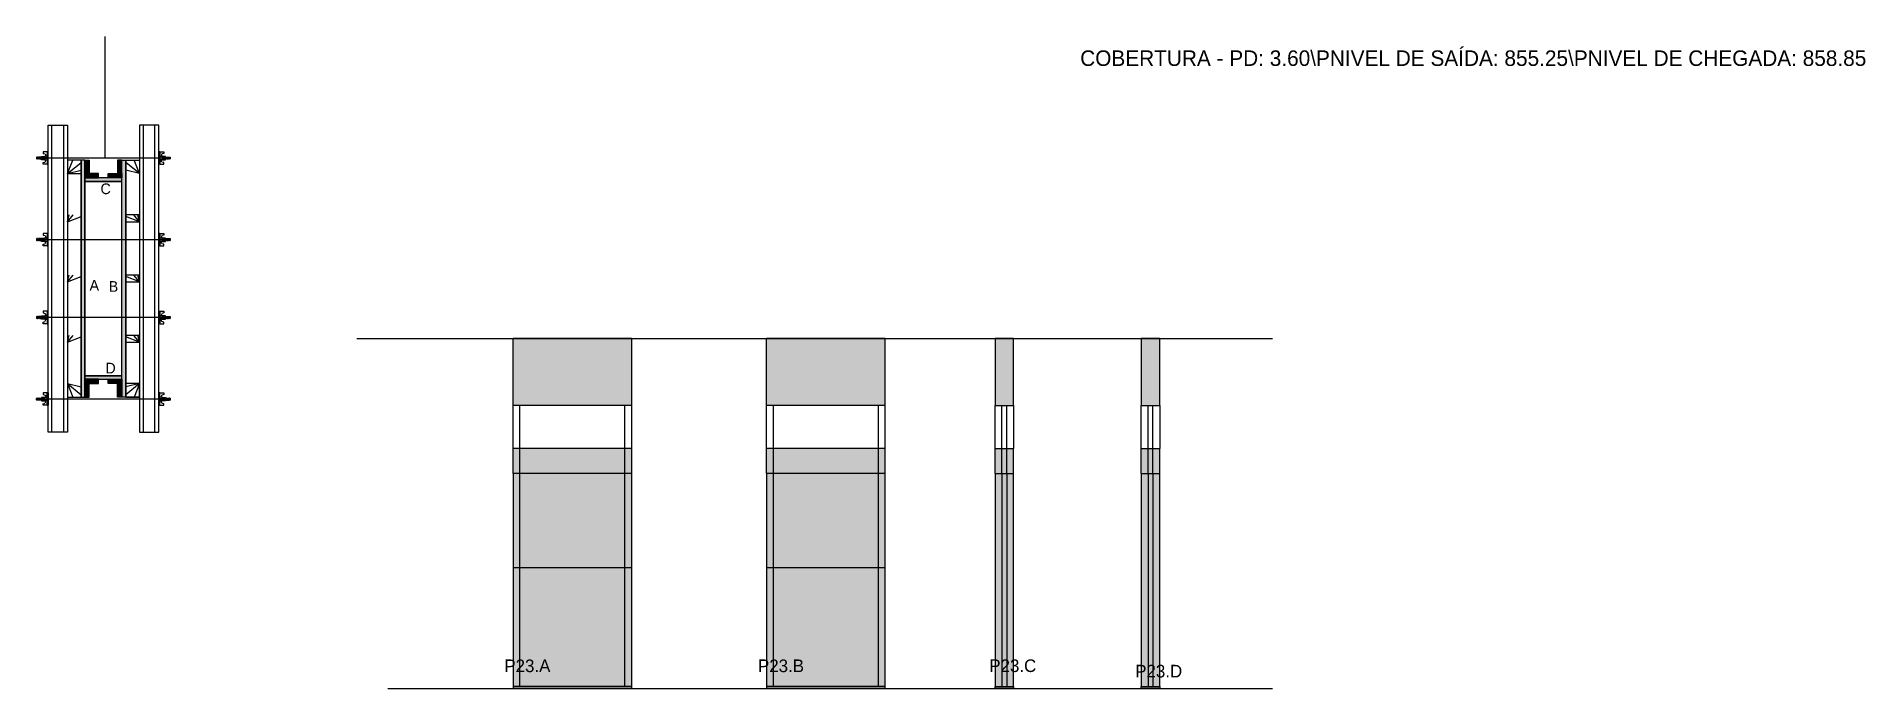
# Model space of a CAD drawing. Header units: metres. Extents: x 2922 to 4803, y 10097 to 10767.
import ezdxf

# ---------------------------------------------------------------- set-up
doc = ezdxf.new("R2010")
doc.units = ezdxf.units.M
for name, color, linetype in [('CHAPA', 7, 'Continuous'), ('COTA', 7, 'Continuous'), ('Hachura', 7, 'Continuous'), ('Madeira', 7, 'Continuous'), ('NOMENCLATURA', 7, 'Continuous'), ('Nível', 7, 'Continuous'), ('Painéis', 7, 'Continuous'), ('Perfil Metálico', 7, 'Continuous'), ('SARR_2.2x7', 7, 'Continuous'), ('SARRAFO', 7, 'Continuous'), ('Texto Seção', 7, 'Continuous'), ('TEXTO_GERAL', 7, 'Continuous')]:
    doc.layers.add(name, color=color, linetype=linetype)

msp = doc.modelspace()

# ---------------------------------------------------------------- hatches: boundary and pattern name
at = {"layer": 'COTA'}
h = msp.add_hatch(color=7, dxfattribs=at)
h.dxf.hatch_style = 1
h.paths.add_polyline_path([(3412, 10456.7), (3412, 10387.7), (3412, 10387.7), (3534, 10387.7), (3534, 10387.7), (3534, 10456.7), (3534, 10456.7), (3412, 10456.7), (3412, 10456.7)])
h = msp.add_hatch(color=7, dxfattribs=at)
h.dxf.hatch_style = 1
h.paths.add_polyline_path([(3672.8, 10456.7), (3672.8, 10387.7), (3672.8, 10387.7), (3794.8, 10387.7), (3794.8, 10387.7), (3794.8, 10456.7), (3794.8, 10456.7), (3672.8, 10456.7), (3672.8, 10456.7)])
h = msp.add_hatch(color=7, dxfattribs=at)
h.dxf.hatch_style = 1
h.paths.add_polyline_path([(3907.7, 10387.7), (3926.7, 10387.7), (3926.7, 10387.7), (3926.7, 10457.7), (3926.7, 10457.7), (3907.7, 10457.7), (3907.7, 10457.7), (3907.7, 10387.7)])
h = msp.add_hatch(color=7, dxfattribs=at)
h.dxf.hatch_style = 1
h.paths.add_polyline_path([(4077.1, 10387.7), (4077.1, 10456.7), (4077.1, 10456.7), (4058.1, 10456.7), (4058.1, 10456.7), (4058.1, 10387.7), (4058.1, 10387.7), (4077.1, 10387.7)])
at = {"layer": 'Hachura'}
h = msp.add_hatch(color=7, dxfattribs=at)
h.dxf.hatch_style = 1
h.paths.add_polyline_path([(2971.6, 10640.4), (2967.6, 10640.4), (2967.6, 10640.4), (2967.6, 10396.4), (2967.6, 10396.4), (2971.6, 10396.4), (2971.6, 10396.4), (2971.6, 10640.4)])
h = msp.add_hatch(color=7, dxfattribs=at)
h.dxf.hatch_style = 1
h.paths.add_polyline_path([(2971.6, 10640.4), (2967.6, 10640.4), (2967.6, 10640.4), (2967.6, 10396.4), (2967.6, 10396.4), (2971.6, 10396.4), (2971.6, 10396.4), (2971.6, 10640.4)])
h = msp.add_hatch(color=7, dxfattribs=at)
h.dxf.hatch_style = 1
h.paths.add_polyline_path([(2971.6, 10626.4), (2976, 10626.4), (2976, 10626.4), (2976, 10640.4), (2976, 10640.4), (2971.6, 10640.4), (2971.6, 10640.4), (2971.6, 10626.4)])
h = msp.add_hatch(color=7, dxfattribs=at)
h.dxf.hatch_style = 1
h.paths.add_polyline_path([(3009.6, 10626.4), (3005.2, 10626.4), (3005.2, 10626.4), (3005.2, 10640.4), (3005.2, 10640.4), (3009.6, 10640.4), (3009.6, 10640.4), (3009.6, 10626.4)])
h = msp.add_hatch(color=7, dxfattribs=at)
h.dxf.hatch_style = 1
h.paths.add_polyline_path([(3009.6, 10640.4), (3013.6, 10640.4), (3013.6, 10640.4), (3013.6, 10396.4), (3013.6, 10396.4), (3009.6, 10396.4), (3009.6, 10396.4), (3009.6, 10640.4)])
h = msp.add_hatch(color=7, dxfattribs=at)
h.dxf.hatch_style = 1
h.paths.add_polyline_path([(3009.6, 10640.4), (3013.6, 10640.4), (3013.6, 10640.4), (3013.6, 10396.4), (3013.6, 10396.4), (3009.6, 10396.4), (3009.6, 10396.4), (3009.6, 10640.4)])
h = msp.add_hatch(color=7, dxfattribs=at)
h.dxf.hatch_style = 1
h.paths.add_polyline_path([(2971.6, 10622), (2971.6, 10626.4), (2971.6, 10626.4), (2985.6, 10626.4), (2985.6, 10626.4), (2985.6, 10622), (2985.6, 10622), (2971.6, 10622)])
h = msp.add_hatch(color=7, dxfattribs=at)
h.dxf.hatch_style = 1
h.paths.add_polyline_path([(3009.6, 10618.4), (3009.6, 10622), (3009.6, 10622), (2971.6, 10622), (2971.6, 10622), (2971.6, 10618.4), (2971.6, 10618.4), (3009.6, 10618.4)])
h = msp.add_hatch(color=7, dxfattribs=at)
h.dxf.hatch_style = 1
h.paths.add_polyline_path([(3009.6, 10618.4), (3009.6, 10622), (3009.6, 10622), (2971.6, 10622), (2971.6, 10622), (2971.6, 10618.4), (2971.6, 10618.4), (3009.6, 10618.4)])
h = msp.add_hatch(color=7, dxfattribs=at)
h.dxf.hatch_style = 1
h.paths.add_polyline_path([(3009.6, 10622), (3009.6, 10626.4), (3009.6, 10626.4), (2995.6, 10626.4), (2995.6, 10626.4), (2995.6, 10622), (2995.6, 10622), (3009.6, 10622)])
h = msp.add_hatch(color=7, dxfattribs=at)
h.dxf.hatch_style = 1
h.paths.add_polyline_path([(3009.6, 10414.8), (3009.6, 10418.4), (3009.6, 10418.4), (2971.6, 10418.4), (2971.6, 10418.4), (2971.6, 10414.8), (2971.6, 10414.8), (3009.6, 10414.8)])
h = msp.add_hatch(color=7, dxfattribs=at)
h.dxf.hatch_style = 1
h.paths.add_polyline_path([(3009.6, 10414.8), (3009.6, 10418.4), (3009.6, 10418.4), (2971.6, 10418.4), (2971.6, 10418.4), (2971.6, 10414.8), (2971.6, 10414.8), (3009.6, 10414.8)])
h = msp.add_hatch(color=7, dxfattribs=at)
h.dxf.hatch_style = 1
h.paths.add_polyline_path([(2971.6, 10410.4), (2971.6, 10414.8), (2971.6, 10414.8), (2985.6, 10414.8), (2985.6, 10414.8), (2985.6, 10410.4), (2985.6, 10410.4), (2971.6, 10410.4)])
h = msp.add_hatch(color=7, dxfattribs=at)
h.dxf.hatch_style = 1
h.paths.add_polyline_path([(2971.6, 10410.4), (2976, 10410.4), (2976, 10410.4), (2976, 10396.4), (2976, 10396.4), (2971.6, 10396.4), (2971.6, 10396.4), (2971.6, 10410.4)])
h = msp.add_hatch(color=7, dxfattribs=at)
h.dxf.hatch_style = 1
h.paths.add_polyline_path([(3009.6, 10410.4), (3009.6, 10414.8), (3009.6, 10414.8), (2995.6, 10414.8), (2995.6, 10414.8), (2995.6, 10410.4), (2995.6, 10410.4), (3009.6, 10410.4)])
h = msp.add_hatch(color=7, dxfattribs=at)
h.dxf.hatch_style = 1
h.paths.add_polyline_path([(3009.6, 10410.4), (3005.2, 10410.4), (3005.2, 10410.4), (3005.2, 10396.4), (3005.2, 10396.4), (3009.6, 10396.4), (3009.6, 10396.4), (3009.6, 10410.4)])
h = msp.add_hatch(color=7, dxfattribs=at)
h.dxf.hatch_style = 1
h.paths.add_polyline_path([(3412, 10343.7), (3412, 10220.7), (3412, 10220.7), (3534, 10220.7), (3534, 10220.7), (3534, 10343.7), (3534, 10343.7), (3412, 10343.7)])
h = msp.add_hatch(color=7, dxfattribs=at)
h.dxf.hatch_style = 1
h.paths.add_polyline_path([(3672.8, 10343.7), (3672.8, 10220.7), (3672.8, 10220.7), (3794.8, 10220.7), (3794.8, 10220.7), (3794.8, 10343.7), (3794.8, 10343.7), (3672.8, 10343.7)])
h = msp.add_hatch(color=7, dxfattribs=at)
h.dxf.hatch_style = 1
h.paths.add_polyline_path([(3926.7, 10096.7), (3926.7, 10343.7), (3926.7, 10343.7), (3907.7, 10343.7), (3907.7, 10343.7), (3907.7, 10096.7), (3907.7, 10096.7), (3926.7, 10096.7)])
h = msp.add_hatch(color=7, dxfattribs=at)
h.dxf.hatch_style = 1
h.paths.add_polyline_path([(4077.1, 10343.7), (4058.1, 10343.7), (4058.1, 10343.7), (4058.1, 10096.7), (4058.1, 10096.7), (4077.1, 10096.7), (4077.1, 10096.7), (4077.1, 10343.7)])
h = msp.add_hatch(color=7, dxfattribs=at)
h.dxf.hatch_style = 1
h.paths.add_polyline_path([(3534, 10220.7), (3412, 10220.7), (3412, 10220.7), (3412, 10096.7), (3412, 10096.7), (3534, 10096.7), (3534, 10096.7), (3534, 10220.7)])
h = msp.add_hatch(color=7, dxfattribs=at)
h.dxf.hatch_style = 1
h.paths.add_polyline_path([(3794.8, 10220.7), (3672.8, 10220.7), (3672.8, 10220.7), (3672.8, 10096.7), (3672.8, 10096.7), (3794.8, 10096.7), (3794.8, 10096.7), (3794.8, 10220.7)])

# ---------------------------------------------------------------- linework, layer by layer
at = {"layer": 'CHAPA', "color": 7, "lineweight": 25}
for points in [[(2971.6, 10640.4), (2967.6, 10640.4), (2967.6, 10396.4), (2971.6, 10396.4)], [(2971.6, 10640.4), (2967.6, 10640.4), (2967.6, 10396.4), (2971.6, 10396.4)], [(3009.6, 10640.4), (3013.6, 10640.4), (3013.6, 10396.4), (3009.6, 10396.4)], [(3009.6, 10640.4), (3013.6, 10640.4), (3013.6, 10396.4), (3009.6, 10396.4)], [(3009.6, 10618.4), (3009.6, 10622), (2971.6, 10622), (2971.6, 10618.4)], [(3009.6, 10618.4), (3009.6, 10622), (2971.6, 10622), (2971.6, 10618.4)], [(3009.6, 10414.8), (3009.6, 10418.4), (2971.6, 10418.4), (2971.6, 10414.8)], [(3009.6, 10414.8), (3009.6, 10418.4), (2971.6, 10418.4), (2971.6, 10414.8)]]:
    msp.add_lwpolyline(points, close=True, dxfattribs=at)
at = {"layer": 'COTA', "color": 7, "lineweight": 25}
for p, q in [((3534, 10456.7), (3412, 10456.7)), ((3412, 10387.7), (3412, 10456.7)), ((3534, 10387.7), (3534, 10456.7)), ((3794.8, 10456.7), (3672.8, 10456.7)), ((3794.8, 10456.7), (3672.8, 10456.7)), ((3672.8, 10387.7), (3672.8, 10456.7)), ((3794.8, 10387.7), (3794.8, 10456.7))]:
    msp.add_line(p, q, dxfattribs=at)
for points in [[(3926.7, 10387.7), (3926.7, 10456.7), (3907.7, 10456.7), (3907.7, 10387.7)], [(4077.1, 10387.7), (4077.1, 10456.7), (4058.1, 10456.7), (4058.1, 10387.7)]]:
    msp.add_lwpolyline(points, dxfattribs=at)
at = {"layer": 'Defpoints', "color": 7, "lineweight": 25}
msp.add_line((2992.5, 10642.4), (2992.5, 10767.4), dxfattribs=at)
at = {"layer": 'Hachura', "color": 7, "lineweight": 25}
for p, q in [((2933.6, 10648.9), (2928.5, 10648.9)), ((2928.5, 10648.9), (2928.5, 10647.2)), ((2932.7, 10648.9), (2932.7, 10636)), ((2932.7, 10648.9), (2932.7, 10643.7)), ((2932.7, 10648.7), (2933.6, 10648.7)), ((2932.7, 10648.5), (2933.6, 10648.5)), ((2932.7, 10648.2), (2933.6, 10648.2)), ((2932.7, 10647.7), (2933.6, 10647.7)), ((2933.6, 10636), (2933.6, 10648.9)), ((3047.6, 10636), (3047.6, 10648.9)), ((3047.6, 10648.9), (3052.8, 10648.9)), ((3048.6, 10648.7), (3047.6, 10648.7)), ((3048.6, 10648.5), (3047.6, 10648.5)), ((3048.6, 10648.2), (3047.6, 10648.2)), ((3048.6, 10647.7), (3047.6, 10647.7)), ((3048.5, 10648.9), (3048.5, 10636)), ((3048.5, 10648.9), (3048.5, 10643.7)), ((3052.8, 10648.9), (3052.8, 10647.2)), ((2922.2, 10643.5), (2921.8, 10643.1)), ((2921.8, 10643.1), (2921.8, 10641.8)), ((2922.2, 10641.5), (2921.8, 10641.8)), ((2922.5, 10643.5), (2922.2, 10643.5)), ((2922.2, 10643.5), (2922.2, 10643.5)), ((2922.2, 10641.5), (2922.2, 10643.5)), ((2922.8, 10641.5), (2922.2, 10642.8)), ((2922.7, 10641.4), (2922.2, 10642.6)), ((2922.2, 10642), (2922.5, 10641.4)), ((2922.2, 10641.8), (2922.3, 10641.5)), ((2922.3, 10641.5), (2922.2, 10641.5)), ((2922.5, 10643.5), (2923.4, 10641.5)), ((2922.5, 10643.5), (2923.4, 10641.5)), ((2922.6, 10643.5), (2923.7, 10641.4)), ((2923.9, 10641.4), (2922.8, 10643.6)), ((2922.8, 10641.5), (2923.4, 10641.5)), ((2923.6, 10643.5), (2923, 10643.5)), ((2924, 10641.5), (2923, 10643.5)), ((2923.6, 10643.5), (2924.6, 10641.5)), ((2923.7, 10643.5), (2924.8, 10641.4)), ((2925, 10641.4), (2924, 10643.6)), ((2924.6, 10641.5), (2924, 10641.5)), ((2924.8, 10643.5), (2924.2, 10643.5)), ((2925.1, 10641.5), (2924.2, 10643.5)), ((2924.4, 10643.5), (2924.2, 10643.5)), ((2924.8, 10643.5), (2925.8, 10641.5)), ((2924.9, 10643.5), (2926, 10641.4)), ((2926.2, 10641.4), (2925.1, 10643.6)), ((2925.3, 10641.5), (2925.1, 10641.5)), ((2926, 10643.5), (2925.3, 10643.5)), ((2926.3, 10641.5), (2925.3, 10643.5)), ((2925.3, 10641.5), (2925.8, 10641.5)), ((2926, 10643.5), (2926.9, 10641.5)), ((2926.9, 10642.3), (2926.3, 10643.6)), ((2926.3, 10641.5), (2926.9, 10641.5)), ((2926.9, 10642.6), (2926.5, 10643.5)), ((2926.9, 10643.5), (2926.5, 10643.5)), ((3058.4, 10642.4), (2926.6, 10642.4)), ((2926.9, 10640.7), (2926.9, 10644.1)), ((2926.9, 10644.1), (2930.2, 10644.1)), ((2926.9, 10643.1), (2930.2, 10643.1)), ((2926.9, 10641.5), (2930.2, 10641.5)), ((2930.2, 10640.7), (2926.9, 10640.7)), ((2927, 10640.7), (2927, 10644.1)), ((2928.5, 10647.2), (2930.7, 10646.6)), ((2928.5, 10637.7), (2930.7, 10638.2)), ((2928.5, 10636), (2928.5, 10637.7)), ((2932.7, 10636), (2928.5, 10636)), ((2930.2, 10644.4), (2930.2, 10640.5)), ((2932.7, 10644.4), (2930.2, 10644.4)), ((2930.2, 10640.5), (2930.2, 10640.7)), ((2930.2, 10640.5), (2930.2, 10640.7)), ((2930.2, 10640.5), (2932.7, 10640.5)), ((2932.7, 10642.7), (2930.7, 10642.7)), ((2930.7, 10642.2), (2932.7, 10642.2)), ((2930.9, 10646.3), (2930.9, 10644.4)), ((2930.9, 10638.5), (2930.9, 10640.5)), ((2932.7, 10646.9), (2933.6, 10646.9)), ((2932.7, 10645.5), (2933.6, 10645.5)), ((2932.7, 10642.4), (2932.7, 10644.4)), ((2932.7, 10643.7), (2932.7, 10643.1)), ((2932.7, 10642.4), (2933.6, 10642.4)), ((2932.7, 10639.4), (2933.6, 10639.4)), ((2932.7, 10638), (2933.6, 10638)), ((2932.7, 10637.1), (2933.6, 10637.1)), ((2932.7, 10636.7), (2933.6, 10636.7)), ((2932.7, 10636.3), (2933.6, 10636.3)), ((2932.7, 10636.1), (2933.6, 10636.1)), ((2932.7, 10636), (2933.6, 10636)), ((2933.1, 10643.4), (2932.8, 10643.4)), ((2932.9, 10641.5), (2933.3, 10641.5)), ((2933.5, 10643.4), (2933.1, 10643.4)), ((2933.6, 10636.9), (2933.6, 10644.7)), ((3048.6, 10646.9), (3047.6, 10646.9)), ((3048.6, 10645.5), (3047.6, 10645.5)), ((3047.6, 10636.9), (3047.6, 10644.7)), ((3048.5, 10642.4), (3047.6, 10642.4)), ((3048.6, 10639.4), (3047.6, 10639.4)), ((3048.6, 10638), (3047.6, 10638)), ((3048.6, 10637.1), (3047.6, 10637.1)), ((3048.6, 10636.7), (3047.6, 10636.7)), ((3048.6, 10636.3), (3047.6, 10636.3)), ((3048.6, 10636.1), (3047.6, 10636.1)), ((3048.5, 10636), (3047.6, 10636)), ((3047.8, 10643.4), (3048.2, 10643.4)), ((3048.4, 10641.5), (3048, 10641.5)), ((3048.2, 10643.4), (3048.4, 10643.4)), ((3048.5, 10642.4), (3048.5, 10644.4)), ((3048.5, 10644.4), (3051.1, 10644.4)), ((3048.5, 10643.7), (3048.5, 10643.1)), ((3048.5, 10642.7), (3050.5, 10642.7)), ((3050.5, 10642.2), (3048.5, 10642.2)), ((3051.1, 10640.5), (3048.5, 10640.5)), ((3048.5, 10636), (3052.8, 10636)), ((3050.3, 10646.3), (3050.3, 10644.4)), ((3050.3, 10638.5), (3050.3, 10640.5)), ((3052.8, 10647.2), (3050.6, 10646.6)), ((3052.8, 10637.7), (3050.6, 10638.2)), ((3051.1, 10644.4), (3051.1, 10640.5)), ((3054.3, 10644.1), (3051.1, 10644.1)), ((3054.3, 10643.1), (3051.1, 10643.1)), ((3054.3, 10641.5), (3051.1, 10641.5)), ((3051.1, 10640.7), (3054.3, 10640.7)), ((3051.1, 10640.5), (3051.1, 10640.7)), ((3051.1, 10640.5), (3051.1, 10640.7)), ((3052.8, 10636), (3052.8, 10637.7)), ((3054.3, 10640.7), (3054.3, 10644.1)), ((3054.3, 10640.7), (3054.3, 10644.1)), ((3054.3, 10642.3), (3055, 10643.6)), ((3055.3, 10643.5), (3054.3, 10641.5)), ((3054.3, 10642.6), (3054.8, 10643.5)), ((3054.3, 10643.5), (3054.8, 10643.5)), ((3055, 10641.5), (3054.3, 10641.5)), ((3055, 10641.5), (3056, 10643.5)), ((3055.1, 10641.4), (3056.1, 10643.6)), ((3055.3, 10643.5), (3056, 10643.5)), ((3056.4, 10643.5), (3055.3, 10641.4)), ((3056.5, 10643.5), (3055.5, 10641.5)), ((3055.9, 10641.5), (3055.5, 10641.5)), ((3055.9, 10641.5), (3056.2, 10641.5)), ((3056.2, 10641.4), (3057.3, 10643.6)), ((3056.2, 10641.5), (3057.1, 10643.5)), ((3056.5, 10643.5), (3057.1, 10643.5)), ((3057.5, 10643.5), (3056.5, 10641.4)), ((3057.6, 10643.5), (3056.7, 10641.5)), ((3056.7, 10641.5), (3057.3, 10641.5)), ((3056.9, 10643.5), (3057.1, 10643.5)), ((3057.3, 10641.5), (3058.3, 10643.5)), ((3057.4, 10641.4), (3058.5, 10643.6)), ((3057.6, 10643.5), (3058.3, 10643.5)), ((3058.7, 10643.5), (3057.6, 10641.4)), ((3058.8, 10643.5), (3057.8, 10641.5)), ((3058.8, 10643.5), (3057.8, 10641.5)), ((3058.5, 10641.5), (3057.8, 10641.5)), ((3058.5, 10641.5), (3059.1, 10642.8)), ((3058.6, 10641.4), (3059.1, 10642.6)), ((3058.8, 10643.5), (3059.1, 10643.5)), ((3059.1, 10642), (3058.8, 10641.4)), ((3059.1, 10641.8), (3059, 10641.5)), ((3059, 10641.5), (3059.1, 10641.5)), ((3059.1, 10643.5), (3059.1, 10643.5)), ((3059.1, 10643.5), (3059.4, 10643.1)), ((3059.1, 10641.5), (3059.1, 10643.5)), ((3059.1, 10641.5), (3059.4, 10641.8)), ((3059.4, 10643.1), (3059.4, 10641.8)), ((2922.2, 10559.5), (2921.8, 10559.1)), ((2921.8, 10559.1), (2921.8, 10557.8)), ((2922.2, 10557.5), (2921.8, 10557.8)), ((2922.5, 10559.5), (2922.2, 10559.5)), ((2922.2, 10559.5), (2922.2, 10559.5)), ((2922.2, 10557.5), (2922.2, 10559.5)), ((2922.8, 10557.5), (2922.2, 10558.8)), ((2922.7, 10557.4), (2922.2, 10558.6)), ((2922.2, 10558), (2922.5, 10557.4)), ((2922.2, 10557.8), (2922.3, 10557.5)), ((2922.3, 10557.5), (2922.2, 10557.5)), ((2922.5, 10559.5), (2923.4, 10557.5)), ((2922.5, 10559.5), (2923.4, 10557.5)), ((2922.6, 10559.5), (2923.7, 10557.4)), ((2923.9, 10557.4), (2922.8, 10559.6)), ((2922.8, 10557.5), (2923.4, 10557.5)), ((2923.6, 10559.5), (2923, 10559.5)), ((2924, 10557.5), (2923, 10559.5)), ((2923.6, 10559.5), (2924.6, 10557.5)), ((2923.7, 10559.5), (2924.8, 10557.4)), ((2925, 10557.4), (2924, 10559.6)), ((2924.6, 10557.5), (2924, 10557.5)), ((2924.8, 10559.5), (2924.2, 10559.5)), ((2925.1, 10557.5), (2924.2, 10559.5)), ((2924.4, 10559.5), (2924.2, 10559.5)), ((2924.8, 10559.5), (2925.8, 10557.5)), ((2924.9, 10559.5), (2926, 10557.4)), ((2926.2, 10557.4), (2925.1, 10559.6)), ((2925.3, 10557.5), (2925.1, 10557.5)), ((2926, 10559.5), (2925.3, 10559.5)), ((2926.3, 10557.5), (2925.3, 10559.5)), ((2925.3, 10557.5), (2925.8, 10557.5)), ((2926, 10559.5), (2926.9, 10557.5)), ((2926.9, 10558.3), (2926.3, 10559.6)), ((2926.3, 10557.5), (2926.9, 10557.5)), ((2926.9, 10558.6), (2926.5, 10559.5)), ((2926.9, 10559.5), (2926.5, 10559.5)), ((3058.4, 10558.4), (2926.6, 10558.4)), ((2926.9, 10556.7), (2926.9, 10560.1)), ((2926.9, 10560.1), (2930.2, 10560.1)), ((2926.9, 10559.1), (2930.2, 10559.1)), ((2926.9, 10557.5), (2930.2, 10557.5)), ((2930.2, 10556.7), (2926.9, 10556.7)), ((2927, 10556.7), (2927, 10560.1)), ((2933.6, 10564.9), (2928.5, 10564.9)), ((2928.5, 10564.9), (2928.5, 10563.2)), ((2928.5, 10563.2), (2930.7, 10562.6)), ((2928.5, 10553.7), (2930.7, 10554.2)), ((2928.5, 10552), (2928.5, 10553.7)), ((2930.2, 10560.4), (2930.2, 10556.5)), ((2932.7, 10560.4), (2930.2, 10560.4)), ((2930.2, 10556.5), (2930.2, 10556.7)), ((2930.2, 10556.5), (2930.2, 10556.7)), ((2930.2, 10556.5), (2932.7, 10556.5)), ((2932.7, 10558.7), (2930.7, 10558.7)), ((2930.7, 10558.2), (2932.7, 10558.2)), ((2930.9, 10562.3), (2930.9, 10560.4)), ((2930.9, 10554.5), (2930.9, 10556.5)), ((2932.7, 10564.9), (2932.7, 10552)), ((2932.7, 10564.9), (2932.7, 10559.7)), ((2932.7, 10564.7), (2933.6, 10564.7)), ((2932.7, 10564.5), (2933.6, 10564.5)), ((2932.7, 10564.2), (2933.6, 10564.2)), ((2932.7, 10563.7), (2933.6, 10563.7)), ((2932.7, 10562.9), (2933.6, 10562.9)), ((2932.7, 10561.5), (2933.6, 10561.5)), ((2932.7, 10558.4), (2932.7, 10560.4)), ((2932.7, 10559.7), (2932.7, 10559.1)), ((2932.7, 10558.4), (2933.6, 10558.4)), ((2932.7, 10555.4), (2933.6, 10555.4)), ((2932.7, 10554), (2933.6, 10554)), ((2933.1, 10559.4), (2932.8, 10559.4)), ((2932.9, 10557.5), (2933.3, 10557.5)), ((2933.5, 10559.4), (2933.1, 10559.4)), ((2933.6, 10552), (2933.6, 10564.9)), ((2933.6, 10552.9), (2933.6, 10560.7)), ((3047.6, 10552), (3047.6, 10564.9)), ((3047.6, 10564.9), (3052.8, 10564.9)), ((3048.6, 10564.7), (3047.6, 10564.7)), ((3048.6, 10564.5), (3047.6, 10564.5)), ((3048.6, 10564.2), (3047.6, 10564.2)), ((3048.6, 10563.7), (3047.6, 10563.7)), ((3048.6, 10562.9), (3047.6, 10562.9)), ((3048.6, 10561.5), (3047.6, 10561.5)), ((3047.6, 10552.9), (3047.6, 10560.7)), ((3048.5, 10558.4), (3047.6, 10558.4)), ((3048.6, 10555.4), (3047.6, 10555.4)), ((3048.6, 10554), (3047.6, 10554)), ((3047.8, 10559.4), (3048.2, 10559.4)), ((3048.4, 10557.5), (3048, 10557.5)), ((3048.2, 10559.4), (3048.4, 10559.4)), ((3048.5, 10564.9), (3048.5, 10552)), ((3048.5, 10564.9), (3048.5, 10559.7)), ((3048.5, 10558.4), (3048.5, 10560.4)), ((3048.5, 10560.4), (3051.1, 10560.4)), ((3048.5, 10559.7), (3048.5, 10559.1)), ((3048.5, 10558.7), (3050.5, 10558.7)), ((3050.5, 10558.2), (3048.5, 10558.2)), ((3051.1, 10556.5), (3048.5, 10556.5)), ((3050.3, 10562.3), (3050.3, 10560.4)), ((3050.3, 10554.5), (3050.3, 10556.5)), ((3052.8, 10563.2), (3050.6, 10562.6)), ((3052.8, 10553.7), (3050.6, 10554.2)), ((3051.1, 10560.4), (3051.1, 10556.5)), ((3054.3, 10560.1), (3051.1, 10560.1)), ((3054.3, 10559.1), (3051.1, 10559.1)), ((3054.3, 10557.5), (3051.1, 10557.5)), ((3051.1, 10556.7), (3054.3, 10556.7)), ((3051.1, 10556.5), (3051.1, 10556.7)), ((3051.1, 10556.5), (3051.1, 10556.7)), ((3052.8, 10564.9), (3052.8, 10563.2)), ((3052.8, 10552), (3052.8, 10553.7)), ((3054.3, 10556.7), (3054.3, 10560.1)), ((3054.3, 10556.7), (3054.3, 10560.1)), ((3054.3, 10558.3), (3055, 10559.6)), ((3055.3, 10559.5), (3054.3, 10557.5)), ((3054.3, 10558.6), (3054.8, 10559.5)), ((3054.3, 10559.5), (3054.8, 10559.5)), ((3055, 10557.5), (3054.3, 10557.5)), ((3055, 10557.5), (3056, 10559.5)), ((3055.1, 10557.4), (3056.1, 10559.6)), ((3055.3, 10559.5), (3056, 10559.5)), ((3056.4, 10559.5), (3055.3, 10557.4)), ((3056.5, 10559.5), (3055.5, 10557.5)), ((3055.9, 10557.5), (3055.5, 10557.5)), ((3055.9, 10557.5), (3056.2, 10557.5)), ((3056.2, 10557.4), (3057.3, 10559.6)), ((3056.2, 10557.5), (3057.1, 10559.5)), ((3056.5, 10559.5), (3057.1, 10559.5)), ((3057.5, 10559.5), (3056.5, 10557.4)), ((3057.6, 10559.5), (3056.7, 10557.5)), ((3056.7, 10557.5), (3057.3, 10557.5)), ((3056.9, 10559.5), (3057.1, 10559.5)), ((3057.3, 10557.5), (3058.3, 10559.5)), ((3057.4, 10557.4), (3058.5, 10559.6)), ((3057.6, 10559.5), (3058.3, 10559.5)), ((3058.7, 10559.5), (3057.6, 10557.4)), ((3058.8, 10559.5), (3057.8, 10557.5)), ((3058.8, 10559.5), (3057.8, 10557.5)), ((3058.5, 10557.5), (3057.8, 10557.5)), ((3058.5, 10557.5), (3059.1, 10558.8)), ((3058.6, 10557.4), (3059.1, 10558.6)), ((3058.8, 10559.5), (3059.1, 10559.5)), ((3059.1, 10558), (3058.8, 10557.4)), ((3059.1, 10557.8), (3059, 10557.5)), ((3059, 10557.5), (3059.1, 10557.5)), ((3059.1, 10559.5), (3059.1, 10559.5)), ((3059.1, 10559.5), (3059.4, 10559.1)), ((3059.1, 10557.5), (3059.1, 10559.5)), ((3059.1, 10557.5), (3059.4, 10557.8)), ((3059.4, 10559.1), (3059.4, 10557.8)), ((2932.7, 10552), (2928.5, 10552)), ((2932.7, 10553.1), (2933.6, 10553.1)), ((2932.7, 10552.7), (2933.6, 10552.7)), ((2932.7, 10552.3), (2933.6, 10552.3)), ((2932.7, 10552.1), (2933.6, 10552.1)), ((2932.7, 10552), (2933.6, 10552)), ((3048.6, 10553.1), (3047.6, 10553.1)), ((3048.6, 10552.7), (3047.6, 10552.7)), ((3048.6, 10552.3), (3047.6, 10552.3)), ((3048.6, 10552.1), (3047.6, 10552.1)), ((3048.5, 10552), (3047.6, 10552)), ((3048.5, 10552), (3052.8, 10552)), ((2922.2, 10479.5), (2921.8, 10479.1)), ((2921.8, 10479.1), (2921.8, 10477.8)), ((2922.5, 10479.5), (2922.2, 10479.5)), ((2922.2, 10479.5), (2922.2, 10479.5)), ((2922.2, 10477.5), (2922.2, 10479.5)), ((2922.8, 10477.5), (2922.2, 10478.8)), ((2922.7, 10477.4), (2922.2, 10478.6)), ((2922.2, 10478), (2922.5, 10477.4)), ((2922.5, 10479.5), (2923.4, 10477.5)), ((2922.5, 10479.5), (2923.4, 10477.5)), ((2922.6, 10479.5), (2923.7, 10477.4)), ((2923.9, 10477.4), (2922.8, 10479.6)), ((2923.6, 10479.5), (2923, 10479.5)), ((2924, 10477.5), (2923, 10479.5)), ((2923.6, 10479.5), (2924.6, 10477.5)), ((2923.7, 10479.5), (2924.8, 10477.4)), ((2925, 10477.4), (2924, 10479.6)), ((2924.8, 10479.5), (2924.2, 10479.5)), ((2925.1, 10477.5), (2924.2, 10479.5)), ((2924.4, 10479.5), (2924.2, 10479.5)), ((2924.8, 10479.5), (2925.8, 10477.5)), ((2924.9, 10479.5), (2926, 10477.4)), ((2926.2, 10477.4), (2925.1, 10479.6)), ((2926, 10479.5), (2925.3, 10479.5)), ((2926.3, 10477.5), (2925.3, 10479.5)), ((2926, 10479.5), (2926.9, 10477.5)), ((2926.9, 10478.3), (2926.3, 10479.6)), ((2926.9, 10478.6), (2926.5, 10479.5)), ((2926.9, 10479.5), (2926.5, 10479.5)), ((3058.4, 10478.4), (2926.6, 10478.4)), ((2926.9, 10476.7), (2926.9, 10480.1)), ((2926.9, 10480.1), (2930.2, 10480.1)), ((2926.9, 10479.1), (2930.2, 10479.1)), ((2927, 10476.7), (2927, 10480.1)), ((2933.6, 10484.9), (2928.5, 10484.9)), ((2928.5, 10484.9), (2928.5, 10483.2)), ((2928.5, 10483.2), (2930.7, 10482.6)), ((2930.2, 10480.4), (2930.2, 10476.5)), ((2932.7, 10480.4), (2930.2, 10480.4)), ((2932.7, 10478.7), (2930.7, 10478.7)), ((2930.7, 10478.2), (2932.7, 10478.2)), ((2930.9, 10482.3), (2930.9, 10480.4)), ((2932.7, 10484.9), (2932.7, 10472)), ((2932.7, 10484.9), (2932.7, 10479.7)), ((2932.7, 10484.7), (2933.6, 10484.7)), ((2932.7, 10484.5), (2933.6, 10484.5)), ((2932.7, 10484.2), (2933.6, 10484.2)), ((2932.7, 10483.7), (2933.6, 10483.7)), ((2932.7, 10482.9), (2933.6, 10482.9)), ((2932.7, 10481.5), (2933.6, 10481.5)), ((2932.7, 10478.4), (2932.7, 10480.4)), ((2932.7, 10479.7), (2932.7, 10479.1)), ((2932.7, 10478.4), (2933.6, 10478.4)), ((2933.1, 10479.4), (2932.8, 10479.4)), ((2933.5, 10479.4), (2933.1, 10479.4)), ((2933.6, 10472), (2933.6, 10484.9)), ((2933.6, 10472.9), (2933.6, 10480.7)), ((3047.6, 10472), (3047.6, 10484.9)), ((3047.6, 10484.9), (3052.8, 10484.9)), ((3048.6, 10484.7), (3047.6, 10484.7)), ((3048.6, 10484.5), (3047.6, 10484.5)), ((3048.6, 10484.2), (3047.6, 10484.2)), ((3048.6, 10483.7), (3047.6, 10483.7)), ((3048.6, 10482.9), (3047.6, 10482.9)), ((3048.6, 10481.5), (3047.6, 10481.5)), ((3047.6, 10472.9), (3047.6, 10480.7)), ((3048.5, 10478.4), (3047.6, 10478.4)), ((3047.8, 10479.4), (3048.2, 10479.4)), ((3048.2, 10479.4), (3048.4, 10479.4)), ((3048.5, 10484.9), (3048.5, 10472)), ((3048.5, 10484.9), (3048.5, 10479.7)), ((3048.5, 10478.4), (3048.5, 10480.4)), ((3048.5, 10480.4), (3051.1, 10480.4)), ((3048.5, 10479.7), (3048.5, 10479.1)), ((3048.5, 10478.7), (3050.5, 10478.7)), ((3050.5, 10478.2), (3048.5, 10478.2)), ((3050.3, 10482.3), (3050.3, 10480.4)), ((3052.8, 10483.2), (3050.6, 10482.6)), ((3051.1, 10480.4), (3051.1, 10476.5)), ((3054.3, 10480.1), (3051.1, 10480.1)), ((3054.3, 10479.1), (3051.1, 10479.1)), ((3052.8, 10484.9), (3052.8, 10483.2)), ((3054.3, 10476.7), (3054.3, 10480.1)), ((3054.3, 10476.7), (3054.3, 10480.1)), ((3054.3, 10478.3), (3055, 10479.6)), ((3055.3, 10479.5), (3054.3, 10477.5)), ((3054.3, 10478.6), (3054.8, 10479.5)), ((3054.3, 10479.5), (3054.8, 10479.5)), ((3055, 10477.5), (3056, 10479.5)), ((3055.1, 10477.4), (3056.1, 10479.6)), ((3055.3, 10479.5), (3056, 10479.5)), ((3056.4, 10479.5), (3055.3, 10477.4)), ((3056.5, 10479.5), (3055.5, 10477.5)), ((3056.2, 10477.4), (3057.3, 10479.6)), ((3056.2, 10477.5), (3057.1, 10479.5)), ((3056.5, 10479.5), (3057.1, 10479.5)), ((3057.5, 10479.5), (3056.5, 10477.4)), ((3057.6, 10479.5), (3056.7, 10477.5)), ((3056.9, 10479.5), (3057.1, 10479.5)), ((3057.3, 10477.5), (3058.3, 10479.5)), ((3057.4, 10477.4), (3058.5, 10479.6)), ((3057.6, 10479.5), (3058.3, 10479.5)), ((3058.7, 10479.5), (3057.6, 10477.4)), ((3058.8, 10479.5), (3057.8, 10477.5)), ((3058.8, 10479.5), (3057.8, 10477.5)), ((3058.5, 10477.5), (3059.1, 10478.8)), ((3058.6, 10477.4), (3059.1, 10478.6)), ((3058.8, 10479.5), (3059.1, 10479.5)), ((3059.1, 10478), (3058.8, 10477.4)), ((3059.1, 10479.5), (3059.1, 10479.5)), ((3059.1, 10479.5), (3059.4, 10479.1)), ((3059.1, 10477.5), (3059.1, 10479.5)), ((3059.4, 10479.1), (3059.4, 10477.8)), ((2922.2, 10477.5), (2921.8, 10477.8)), ((2922.2, 10477.8), (2922.3, 10477.5)), ((2922.3, 10477.5), (2922.2, 10477.5)), ((2922.8, 10477.5), (2923.4, 10477.5)), ((2924.6, 10477.5), (2924, 10477.5)), ((2925.3, 10477.5), (2925.1, 10477.5)), ((2925.3, 10477.5), (2925.8, 10477.5)), ((2926.3, 10477.5), (2926.9, 10477.5)), ((2926.9, 10477.5), (2930.2, 10477.5)), ((2930.2, 10476.7), (2926.9, 10476.7)), ((2928.5, 10473.7), (2930.7, 10474.2)), ((2928.5, 10472), (2928.5, 10473.7)), ((2932.7, 10472), (2928.5, 10472)), ((2930.2, 10476.5), (2930.2, 10476.7)), ((2930.2, 10476.5), (2930.2, 10476.7)), ((2930.2, 10476.5), (2932.7, 10476.5)), ((2930.9, 10474.5), (2930.9, 10476.5)), ((2932.7, 10475.4), (2933.6, 10475.4)), ((2932.7, 10474), (2933.6, 10474)), ((2932.7, 10473.1), (2933.6, 10473.1)), ((2932.7, 10472.7), (2933.6, 10472.7)), ((2932.7, 10472.3), (2933.6, 10472.3)), ((2932.7, 10472.1), (2933.6, 10472.1)), ((2932.7, 10472), (2933.6, 10472)), ((2932.9, 10477.5), (2933.3, 10477.5)), ((3048.6, 10475.4), (3047.6, 10475.4)), ((3048.6, 10474), (3047.6, 10474)), ((3048.6, 10473.1), (3047.6, 10473.1)), ((3048.6, 10472.7), (3047.6, 10472.7)), ((3048.6, 10472.3), (3047.6, 10472.3)), ((3048.6, 10472.1), (3047.6, 10472.1)), ((3048.5, 10472), (3047.6, 10472)), ((3048.4, 10477.5), (3048, 10477.5)), ((3051.1, 10476.5), (3048.5, 10476.5)), ((3048.5, 10472), (3052.8, 10472)), ((3050.3, 10474.5), (3050.3, 10476.5)), ((3052.8, 10473.7), (3050.6, 10474.2)), ((3054.3, 10477.5), (3051.1, 10477.5)), ((3051.1, 10476.7), (3054.3, 10476.7)), ((3051.1, 10476.5), (3051.1, 10476.7)), ((3051.1, 10476.5), (3051.1, 10476.7)), ((3052.8, 10472), (3052.8, 10473.7)), ((3055, 10477.5), (3054.3, 10477.5)), ((3055.9, 10477.5), (3055.5, 10477.5)), ((3055.9, 10477.5), (3056.2, 10477.5)), ((3056.7, 10477.5), (3057.3, 10477.5)), ((3058.5, 10477.5), (3057.8, 10477.5)), ((3059.1, 10477.8), (3059, 10477.5)), ((3059, 10477.5), (3059.1, 10477.5)), ((3059.1, 10477.5), (3059.4, 10477.8)), ((2922.2, 10395.3), (2921.8, 10395)), ((2921.8, 10393.7), (2921.8, 10395)), ((2922.2, 10393.4), (2921.8, 10393.7)), ((2922.2, 10394.8), (2922.5, 10395.5)), ((2922.7, 10395.4), (2922.2, 10394.3)), ((2922.2, 10395.1), (2922.3, 10395.3)), ((2922.3, 10395.3), (2922.2, 10395.3)), ((2922.8, 10395.3), (2922.2, 10394)), ((2922.2, 10395.3), (2922.2, 10393.4)), ((2922.5, 10393.4), (2922.2, 10393.4)), ((2922.2, 10393.4), (2922.2, 10393.4)), ((2922.5, 10393.4), (2923.4, 10395.3)), ((2922.5, 10393.4), (2923.4, 10395.3)), ((2922.6, 10393.3), (2923.7, 10395.5)), ((2923.9, 10395.4), (2922.8, 10393.3)), ((2922.8, 10395.3), (2923.4, 10395.3)), ((2924, 10395.3), (2923, 10393.4)), ((2923.6, 10393.4), (2923, 10393.4)), ((2923.6, 10393.4), (2924.6, 10395.3)), ((2923.7, 10393.3), (2924.8, 10395.5)), ((2925, 10395.4), (2924, 10393.3)), ((2924.6, 10395.3), (2924, 10395.3)), ((2925.1, 10395.3), (2924.2, 10393.4)), ((2924.8, 10393.4), (2924.2, 10393.4)), ((2924.4, 10393.4), (2924.2, 10393.4)), ((2924.8, 10393.4), (2925.8, 10395.3)), ((2924.9, 10393.3), (2926, 10395.5)), ((2926.2, 10395.4), (2925.1, 10393.3)), ((2925.3, 10395.3), (2925.1, 10395.3)), ((2925.3, 10395.3), (2925.8, 10395.3)), ((2926.3, 10395.3), (2925.3, 10393.4)), ((2926, 10393.4), (2925.3, 10393.4)), ((2926, 10393.4), (2926.9, 10395.3)), ((2926.3, 10395.3), (2926.9, 10395.3)), ((2926.9, 10394.6), (2926.3, 10393.3)), ((2926.9, 10394.3), (2926.5, 10393.4)), ((2926.9, 10393.4), (2926.5, 10393.4)), ((3058.4, 10394.4), (2926.6, 10394.4)), ((2926.9, 10396.1), (2926.9, 10392.7)), ((2930.2, 10396.1), (2926.9, 10396.1)), ((2926.9, 10395.3), (2930.2, 10395.3)), ((2926.9, 10393.8), (2930.2, 10393.8)), ((2926.9, 10392.7), (2930.2, 10392.7)), ((2927, 10396.1), (2927, 10392.7)), ((2932.7, 10400.9), (2928.5, 10400.9)), ((2928.5, 10400.9), (2928.5, 10399.2)), ((2928.5, 10399.2), (2930.7, 10398.6)), ((2928.5, 10389.6), (2930.7, 10390.2)), ((2928.5, 10388), (2928.5, 10389.6)), ((2933.6, 10388), (2928.5, 10388)), ((2930.2, 10392.5), (2930.2, 10396.4)), ((2930.2, 10396.4), (2932.7, 10396.4)), ((2930.2, 10396.4), (2930.2, 10396.1)), ((2930.2, 10396.4), (2930.2, 10396.1)), ((2932.7, 10392.5), (2930.2, 10392.5)), ((2930.7, 10394.6), (2932.7, 10394.6)), ((2932.7, 10394.1), (2930.7, 10394.1)), ((2930.9, 10398.3), (2930.9, 10396.4)), ((2930.9, 10390.5), (2930.9, 10392.5)), ((2932.7, 10388), (2932.7, 10400.9)), ((2932.7, 10400.9), (2933.6, 10400.9)), ((2932.7, 10400.7), (2933.6, 10400.7)), ((2932.7, 10400.5), (2933.6, 10400.5)), ((2932.7, 10400.2), (2933.6, 10400.2)), ((2932.7, 10399.7), (2933.6, 10399.7)), ((2932.7, 10398.9), (2933.6, 10398.9)), ((2932.7, 10397.4), (2933.6, 10397.4)), ((2932.7, 10394.4), (2932.7, 10392.5)), ((2932.7, 10394.4), (2933.6, 10394.4)), ((2932.7, 10393.1), (2932.7, 10393.8)), ((2932.7, 10388), (2932.7, 10393.1)), ((2932.7, 10391.4), (2933.6, 10391.4)), ((2932.7, 10390), (2933.6, 10390)), ((2932.7, 10389.1), (2933.6, 10389.1)), ((2932.7, 10388.7), (2933.6, 10388.7)), ((2932.7, 10388.3), (2933.6, 10388.3)), ((2932.7, 10388.1), (2933.6, 10388.1)), ((2933.1, 10393.5), (2932.8, 10393.5)), ((2932.9, 10395.4), (2933.3, 10395.4)), ((2933.5, 10393.5), (2933.1, 10393.5)), ((2933.6, 10400.9), (2933.6, 10388)), ((2933.6, 10399.9), (2933.6, 10392.1)), ((3047.6, 10400.9), (3047.6, 10388)), ((3048.5, 10400.9), (3047.6, 10400.9)), ((3048.6, 10400.7), (3047.6, 10400.7)), ((3048.6, 10400.5), (3047.6, 10400.5)), ((3048.6, 10400.2), (3047.6, 10400.2)), ((3047.6, 10399.9), (3047.6, 10392.1)), ((3048.6, 10399.7), (3047.6, 10399.7)), ((3048.6, 10398.9), (3047.6, 10398.9)), ((3048.6, 10397.4), (3047.6, 10397.4)), ((3048.5, 10394.4), (3047.6, 10394.4)), ((3048.6, 10391.4), (3047.6, 10391.4)), ((3048.6, 10390), (3047.6, 10390)), ((3048.6, 10389.1), (3047.6, 10389.1)), ((3048.6, 10388.7), (3047.6, 10388.7)), ((3048.6, 10388.3), (3047.6, 10388.3)), ((3048.6, 10388.1), (3047.6, 10388.1)), ((3047.6, 10388), (3052.8, 10388)), ((3047.8, 10393.5), (3048.2, 10393.5)), ((3048.4, 10395.4), (3048, 10395.4)), ((3048.2, 10393.5), (3048.4, 10393.5)), ((3048.5, 10388), (3048.5, 10400.9)), ((3048.5, 10400.9), (3052.8, 10400.9)), ((3051.1, 10396.4), (3048.5, 10396.4)), ((3050.5, 10394.6), (3048.5, 10394.6)), ((3048.5, 10394.4), (3048.5, 10392.5)), ((3048.5, 10394.1), (3050.5, 10394.1)), ((3048.5, 10393.1), (3048.5, 10393.8)), ((3048.5, 10388), (3048.5, 10393.1)), ((3048.5, 10392.5), (3051.1, 10392.5)), ((3050.3, 10398.3), (3050.3, 10396.4)), ((3050.3, 10390.5), (3050.3, 10392.5)), ((3052.8, 10399.2), (3050.6, 10398.6)), ((3052.8, 10389.6), (3050.6, 10390.2)), ((3051.1, 10392.5), (3051.1, 10396.4)), ((3051.1, 10396.4), (3051.1, 10396.1)), ((3051.1, 10396.4), (3051.1, 10396.1)), ((3051.1, 10396.1), (3054.3, 10396.1)), ((3054.3, 10395.3), (3051.1, 10395.3)), ((3054.3, 10393.8), (3051.1, 10393.8)), ((3054.3, 10392.7), (3051.1, 10392.7)), ((3052.8, 10400.9), (3052.8, 10399.2)), ((3052.8, 10388), (3052.8, 10389.6)), ((3054.3, 10396.1), (3054.3, 10392.7)), ((3054.3, 10396.1), (3054.3, 10392.7)), ((3055, 10395.3), (3054.3, 10395.3)), ((3055.3, 10393.4), (3054.3, 10395.3)), ((3054.3, 10394.6), (3055, 10393.3)), ((3054.3, 10394.3), (3054.8, 10393.4)), ((3054.3, 10393.4), (3054.8, 10393.4)), ((3055, 10395.3), (3056, 10393.4)), ((3055.1, 10395.4), (3056.1, 10393.3)), ((3056.4, 10393.3), (3055.3, 10395.5)), ((3055.3, 10393.4), (3056, 10393.4)), ((3055.9, 10395.3), (3055.5, 10395.3)), ((3056.5, 10393.4), (3055.5, 10395.3)), ((3055.9, 10395.3), (3056.2, 10395.3)), ((3056.2, 10395.4), (3057.3, 10393.3)), ((3056.2, 10395.3), (3057.1, 10393.4)), ((3057.5, 10393.3), (3056.5, 10395.5)), ((3056.5, 10393.4), (3057.1, 10393.4)), ((3056.7, 10395.3), (3057.3, 10395.3)), ((3057.6, 10393.4), (3056.7, 10395.3)), ((3056.9, 10393.4), (3057.1, 10393.4)), ((3057.3, 10395.3), (3058.3, 10393.4)), ((3057.4, 10395.4), (3058.5, 10393.3)), ((3058.7, 10393.3), (3057.6, 10395.5)), ((3057.6, 10393.4), (3058.3, 10393.4)), ((3058.8, 10393.4), (3057.8, 10395.3)), ((3058.5, 10395.3), (3057.8, 10395.3)), ((3058.8, 10393.4), (3057.8, 10395.3)), ((3058.5, 10395.3), (3059.1, 10394)), ((3058.6, 10395.4), (3059.1, 10394.3)), ((3059.1, 10394.8), (3058.8, 10395.5)), ((3058.8, 10393.4), (3059.1, 10393.4)), ((3059.1, 10395.1), (3059, 10395.3)), ((3059, 10395.3), (3059.1, 10395.3)), ((3059.1, 10395.3), (3059.4, 10395)), ((3059.1, 10395.3), (3059.1, 10393.4)), ((3059.1, 10393.4), (3059.4, 10393.7)), ((3059.1, 10393.4), (3059.1, 10393.4)), ((3059.4, 10393.7), (3059.4, 10395))]:
    msp.add_line(p, q, dxfattribs=at)
at = {"layer": 'Madeira', "color": 7, "lineweight": 25}
for p, q in [((2953.6, 10626.4), (2959.1, 10640.4)), ((2953.6, 10626.4), (2967.6, 10637.9)), ((2953.6, 10626.4), (2967.6, 10629.9)), ((3027.6, 10626.4), (3013.6, 10637.9)), ((3027.6, 10626.4), (3013.6, 10629.9)), ((3027.6, 10626.4), (3022.2, 10640.4)), ((2953.6, 10576.9), (2959.4, 10583.9)), ((2953.6, 10576.9), (2955.4, 10583.9)), ((2953.6, 10576.9), (2967.6, 10582.4)), ((3027.6, 10576.9), (3013.7, 10582.4)), ((3027.6, 10576.9), (3021.9, 10583.9)), ((3027.6, 10576.9), (3025.9, 10583.9)), ((2953.6, 10514.9), (2959.4, 10521.9)), ((2953.6, 10514.9), (2955.4, 10521.9)), ((2953.6, 10514.9), (2967.6, 10520.4)), ((3027.6, 10514.9), (3013.7, 10520.4)), ((3027.6, 10514.9), (3021.9, 10521.9)), ((3027.6, 10514.9), (3025.9, 10521.9)), ((2953.6, 10452.9), (2959.4, 10459.9)), ((2953.6, 10452.9), (2955.4, 10459.9)), ((3027.6, 10452.9), (3021.9, 10459.9)), ((3027.6, 10452.9), (3025.9, 10459.9)), ((2953.6, 10452.9), (2967.6, 10458.4)), ((3027.6, 10452.9), (3013.7, 10458.4)), ((2953.6, 10410.4), (2967.6, 10398.9)), ((2953.6, 10410.4), (2967.6, 10406.9)), ((2953.6, 10410.4), (2959.1, 10396.4)), ((3027.7, 10410.4), (3013.6, 10398.9)), ((3027.7, 10410.4), (3013.6, 10406.9)), ((3027.7, 10410.4), (3022.2, 10396.4))]:
    msp.add_line(p, q, dxfattribs=at)
for points in [[(2953.6, 10626.4), (2967.6, 10626.4), (2967.6, 10640.4), (2953.6, 10640.4)], [(2953.6, 10396.4), (2967.6, 10396.4), (2967.6, 10640.4), (2953.6, 10640.4)], [(3027.6, 10396.4), (3013.6, 10396.4), (3013.6, 10640.4), (3027.6, 10640.4)], [(3027.6, 10576.9), (3027.7, 10583.9), (3013.7, 10583.9), (3013.6, 10576.9)], [(3027.6, 10514.9), (3027.7, 10521.9), (3013.7, 10521.9), (3013.6, 10514.9)], [(3027.6, 10452.9), (3027.7, 10459.9), (3013.7, 10459.9), (3013.6, 10452.9)], [(3027.7, 10410.4), (3013.7, 10410.4), (3013.6, 10396.4), (3027.6, 10396.4)]]:
    msp.add_lwpolyline(points, close=True, dxfattribs=at)
at = {"layer": 'Nível', "color": 7, "lineweight": 25}
for p, q in [((3251.2, 10456.7), (4193.2, 10456.7)), ((3283, 10096.7), (4193.2, 10096.7))]:
    msp.add_line(p, q, dxfattribs=at)
at = {"layer": 'Painéis', "color": 7, "lineweight": 25}
for p, q in [((3534, 10387.7), (3412, 10387.7)), ((3412, 10343.7), (3412, 10387.7)), ((3534, 10343.7), (3534, 10387.7)), ((3794.8, 10387.7), (3672.8, 10387.7)), ((3672.8, 10343.7), (3672.8, 10387.7)), ((3794.8, 10343.7), (3794.8, 10387.7)), ((3907.7, 10343.7), (3907.7, 10387.7)), ((3907.7, 10387.7), (3926.7, 10387.7)), ((3926.7, 10387.7), (3926.7, 10343.7)), ((4058.1, 10343.7), (4058.1, 10387.7)), ((4058.1, 10387.7), (4077.1, 10387.7)), ((4077.1, 10387.7), (4077.1, 10343.7)), ((3534, 10343.7), (3412, 10343.7)), ((3412, 10317.7), (3412, 10343.7)), ((3534, 10317.7), (3534, 10343.7)), ((3794.8, 10343.7), (3672.8, 10343.7)), ((3672.8, 10317.7), (3672.8, 10343.7)), ((3794.8, 10317.7), (3794.8, 10343.7)), ((3907.7, 10343.7), (3926.7, 10343.7)), ((3907.7, 10317.7), (3907.7, 10343.7)), ((3926.7, 10317.7), (3926.7, 10343.7)), ((4058.1, 10343.7), (4077.1, 10343.7)), ((4058.1, 10317.7), (4058.1, 10343.7)), ((4077.1, 10317.7), (4077.1, 10343.7)), ((3412, 10317.7), (3412, 10096.7)), ((3534, 10317.7), (3412, 10317.7)), ((3534, 10096.7), (3534, 10317.7)), ((3672.8, 10317.7), (3672.8, 10096.7)), ((3794.8, 10317.7), (3672.8, 10317.7)), ((3794.8, 10096.7), (3794.8, 10317.7)), ((3907.7, 10317.7), (3907.7, 10098.7)), ((3907.7, 10317.7), (3926.7, 10317.7)), ((3926.7, 10098.7), (3926.7, 10317.7)), ((4058.1, 10317.7), (4058.1, 10098.7)), ((4058.1, 10317.7), (4077.1, 10317.7)), ((4077.1, 10098.7), (4077.1, 10317.7)), ((3534, 10220.7), (3412, 10220.7)), ((3794.8, 10220.7), (3672.8, 10220.7)), ((3412, 10098.7), (3534, 10098.7)), ((3672.8, 10098.7), (3794.8, 10098.7)), ((3907.7, 10098.7), (3926.7, 10098.7)), ((4058.1, 10098.7), (4077.1, 10098.7))]:
    msp.add_line(p, q, dxfattribs=at)
for points in [[(2971.6, 10418.4), (3009.6, 10418.4), (3009.6, 10618.4), (2971.6, 10618.4)], [(3534, 10098.7), (3412, 10098.7), (3412, 10096.7), (3534, 10096.7)], [(3794.8, 10098.7), (3672.8, 10098.7), (3672.8, 10096.7), (3794.8, 10096.7)], [(3907.7, 10098.7), (3926.7, 10098.7), (3926.7, 10096.7), (3907.7, 10096.7)], [(4058.1, 10098.7), (4077.1, 10098.7), (4077.1, 10096.7), (4058.1, 10096.7)]]:
    msp.add_lwpolyline(points, close=True, dxfattribs=at)
at = {"layer": 'Perfil Metálico', "color": 7, "lineweight": 25}
for points in [[(2933.6, 10676.4), (2953.6, 10676.4), (2953.6, 10360.4), (2933.6, 10360.4)], [(2949.6, 10360.4), (2937.6, 10360.4), (2937.6, 10676.4), (2949.6, 10676.4)], [(3047.6, 10676.4), (3027.6, 10676.4), (3027.6, 10360.4), (3047.6, 10360.4)], [(3031.6, 10360.4), (3043.6, 10360.4), (3043.6, 10676.4), (3031.6, 10676.4)]]:
    msp.add_lwpolyline(points, close=True, dxfattribs=at)
at = {"layer": 'SARR_2.2x7', "color": 7, "lineweight": 25}
for p, q in [((3419, 10343.7), (3419, 10387.7)), ((3527, 10343.7), (3527, 10387.7)), ((3679.8, 10343.7), (3679.8, 10387.7)), ((3787.8, 10343.7), (3787.8, 10387.7)), ((3914.7, 10343.7), (3914.7, 10387.7)), ((3919.7, 10343.7), (3919.7, 10387.7)), ((4065.1, 10343.7), (4065.1, 10387.7)), ((4070.1, 10343.7), (4070.1, 10387.7)), ((3419, 10317.7), (3419, 10343.7)), ((3527, 10317.7), (3527, 10343.7)), ((3679.8, 10317.7), (3679.8, 10343.7)), ((3787.8, 10317.7), (3787.8, 10343.7)), ((3914.7, 10317.7), (3914.7, 10343.7)), ((3919.7, 10317.7), (3919.7, 10343.7)), ((4065.1, 10317.7), (4065.1, 10343.7)), ((4070.1, 10317.7), (4070.1, 10343.7)), ((3419, 10220.7), (3419, 10317.7)), ((3527, 10220.7), (3527, 10317.7)), ((3679.8, 10220.7), (3679.8, 10317.7)), ((3787.8, 10220.7), (3787.8, 10317.7)), ((3914.7, 10317.7), (3914.7, 10098.7)), ((3919.7, 10317.7), (3919.7, 10098.7)), ((4065.1, 10317.7), (4065.1, 10098.7)), ((4070.1, 10317.7), (4070.1, 10098.7)), ((3419, 10098.7), (3419, 10220.7)), ((3527, 10098.7), (3527, 10220.7)), ((3679.8, 10098.7), (3679.8, 10220.7)), ((3787.8, 10098.7), (3787.8, 10220.7)), ((3419, 10098.7), (3419, 10098.7)), ((3527, 10098.7), (3527, 10098.7)), ((3679.8, 10098.7), (3679.8, 10098.7)), ((3787.8, 10098.7), (3787.8, 10098.7))]:
    msp.add_line(p, q, dxfattribs=at)
at = {"layer": 'SARRAFO', "color": 7, "lineweight": 25}
for points in [[(2976, 10640.4), (2976, 10626.4), (2971.6, 10626.4), (2971.6, 10640.4)], [(3005.2, 10640.4), (3005.2, 10626.4), (3009.6, 10626.4), (3009.6, 10640.4)], [(2985.6, 10626.4), (2971.6, 10626.4), (2971.6, 10622), (2985.6, 10622)], [(2995.6, 10626.4), (3009.6, 10626.4), (3009.6, 10622), (2995.6, 10622)], [(2985.6, 10414.8), (2971.6, 10414.8), (2971.6, 10410.4), (2985.6, 10410.4)], [(2976, 10396.4), (2976, 10410.4), (2971.6, 10410.4), (2971.6, 10396.4)], [(2995.6, 10414.8), (3009.6, 10414.8), (3009.6, 10410.4), (2995.6, 10410.4)], [(3005.2, 10396.4), (3005.2, 10410.4), (3009.6, 10410.4), (3009.6, 10396.4)]]:
    msp.add_lwpolyline(points, close=True, dxfattribs=at)

# ---------------------------------------------------------------- texts
at = {"layer": 'NOMENCLATURA', "color": 7, "lineweight": 25}
msp.add_text('COBERTURA - PD: 3.60\\PNIVEL DE SAÍDA: 855.25\\PNIVEL DE CHEGADA: 858.85', height=16, dxfattribs=at).set_placement((3995.3, 10737.2))
at = {"layer": 'Texto Seção', "color": 7, "lineweight": 25}
for s, p in [('P23.A', (3403, 10113.5)), ('P23.B', (3663.9, 10113.5)), ('P23.C', (3901.8, 10113.6)), ('P23.D', (4051.9, 10108))]:
    msp.add_text(s, height=13, dxfattribs=at).set_placement(p)
at = {"layer": 'TEXTO_GERAL', "color": 7, "lineweight": 25}
for s, p in [('C', (2987.6, 10605.3)), ('A', (2976.3, 10506)), ('B', (2996, 10504.8)), ('D', (2992.6, 10420.8))]:
    msp.add_text(s, height=11, dxfattribs=at).set_placement(p)

doc.saveas('drawing.dxf')
